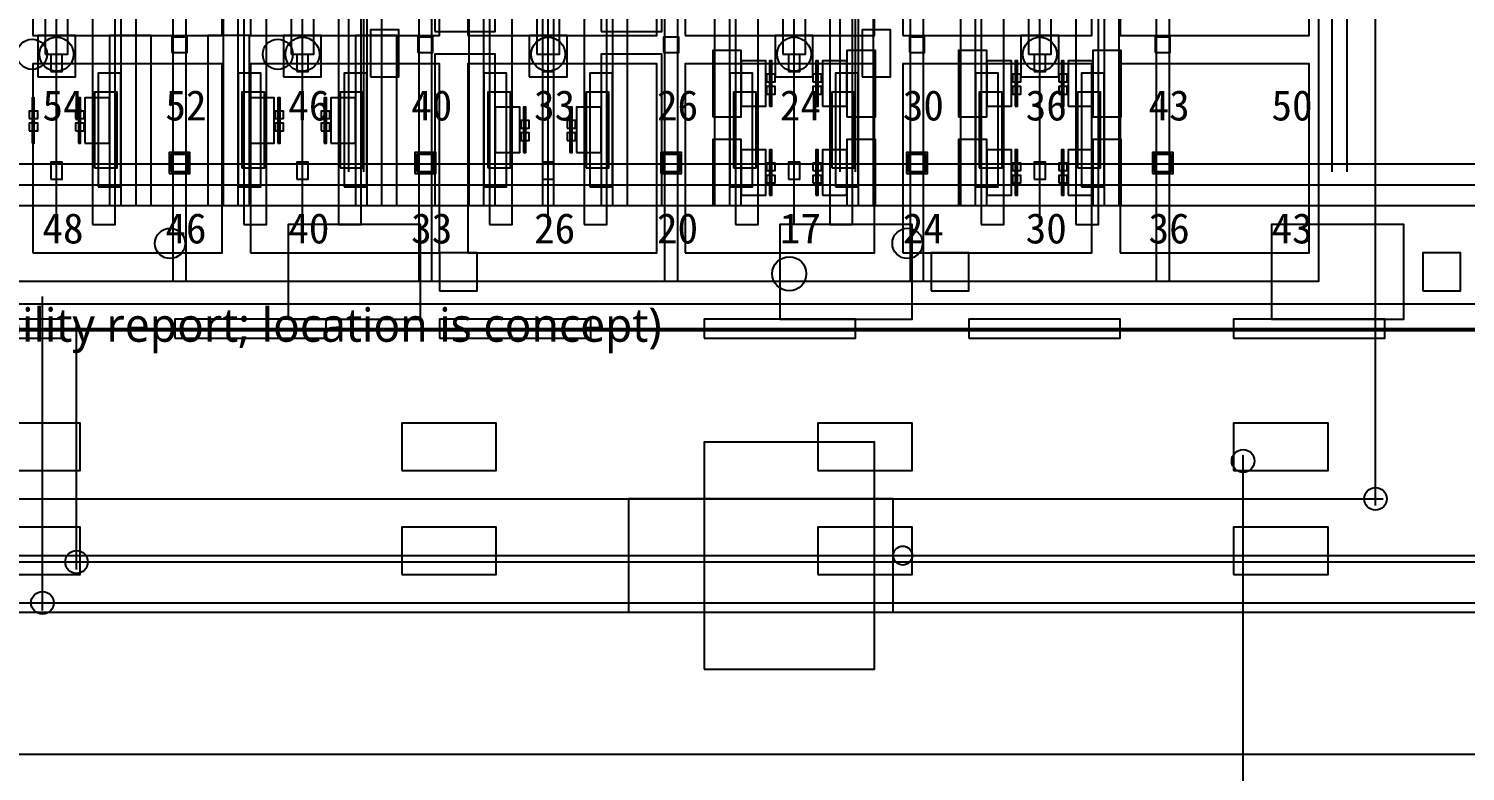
# Model space of a CAD drawing. Header units: metres. Extents: x -1640 to 1560, y -268 to 2338.
# Drawn here: x -71.7 to 4.2, y 1280.1 to 1319.3 of the extents above; entities that cross this region are included whole.
import ezdxf

# ---------------------------------------------------------------- set-up
doc = ezdxf.new("R2010")
doc.units = ezdxf.units.M
for name, color, linetype in [('1F_CDS', 5, 'Continuous'), ('1F_CHL', 4, 'Continuous'), ('1F_EHS_EXIT_DOOR_CONCEPT', 3, 'Continuous'), ('1F_EHS_EXTINGUISHER_HYDRANT_CABINET_CONCEPT', 1, 'Continuous'), ('1F_EHS_GAS_DETECTOR', 6, 'Continuous'), ('1F_EHS_SAFETY_SHOWER_EYEWASH_CONCEPT', 3, 'Continuous'), ('1F_PUMP', 2, 'Continuous'), ('1F_SCR', 3, 'Continuous'), ('1F_STRUCT_COLUMN', 8, 'Continuous'), ('1F_SUPPORT', 4, 'Continuous'), ('1F_ZONE', 3, 'Continuous'), ('2F_CSF_LATERAL_RACK_CONCEPT', 9, 'Continuous'), ('2F_EHS_EXIT_DOOR_CONCEPT', 3, 'Continuous'), ('2F_EHS_EXTINGUISHER_HYDRANT_CABINET_CONCEPT', 1, 'Continuous'), ('2F_RFG', 5, 'Continuous'), ('2F_STRUCT_COLUMN', 8, 'Continuous'), ('2F_SUPPORT', 4, 'Continuous'), ('2F_VMB', 6, 'Continuous'), ('2F_ZONE', 3, 'Continuous'), ('3F_CLEANROOM_OVERHEAD_PIPE_DUCT_CONCEPT', 9, 'Continuous'), ('3F_EHS_EGRESS_DIST_M', 2, 'Continuous'), ('3F_EHS_EXIT_DOOR_CONCEPT', 3, 'Continuous'), ('3F_EHS_EXTINGUISHER_HYDRANT_CABINET_CONCEPT', 1, 'Continuous'), ('3F_EHS_SAFETY_SHOWER_EYEWASH_CONCEPT', 3, 'Continuous'), ('3F_FOUP', 5, 'Continuous'), ('3F_IMP', 1, 'Continuous'), ('3F_METRO', 2, 'Continuous'), ('3F_OHT', 9, 'Continuous'), ('3F_OHTV', 1, 'Continuous'), ('3F_STRUCT_COLUMN', 8, 'Continuous'), ('3F_SUPPORT', 4, 'Continuous'), ('3F_TBAR', 6, 'Continuous'), ('3F_WET', 6, 'Continuous'), ('3F_ZONE', 3, 'Continuous'), ('4F_DCC', 3, 'Continuous'), ('4F_FFU', 1, 'Continuous'), ('4F_MAU', 2, 'Continuous'), ('4F_STRUCT_PLENUM_TRUSS_CONCEPT', 9, 'Continuous'), ('4F_SUPPORT', 4, 'Continuous'), ('4F_ZONE', 3, 'Continuous'), ('5F_CDS', 5, 'Continuous'), ('5F_CHL', 4, 'Continuous'), ('5F_EHS_EXIT_DOOR_CONCEPT', 3, 'Continuous'), ('5F_EHS_EXTINGUISHER_HYDRANT_CABINET_CONCEPT', 1, 'Continuous'), ('5F_EHS_GAS_DETECTOR', 6, 'Continuous'), ('5F_EHS_SAFETY_SHOWER_EYEWASH_CONCEPT', 3, 'Continuous'), ('5F_PUMP', 2, 'Continuous'), ('5F_SCR', 3, 'Continuous'), ('5F_STRUCT_COLUMN', 8, 'Continuous'), ('5F_SUPPORT', 4, 'Continuous'), ('5F_ZONE', 3, 'Continuous'), ('6F_CSF_LATERAL_RACK_CONCEPT', 9, 'Continuous'), ('6F_EHS_EXIT_DOOR_CONCEPT', 3, 'Continuous'), ('6F_EHS_EXTINGUISHER_HYDRANT_CABINET_CONCEPT', 1, 'Continuous'), ('6F_RFG', 5, 'Continuous'), ('6F_STRUCT_COLUMN', 8, 'Continuous'), ('6F_SUPPORT', 4, 'Continuous'), ('6F_VMB', 6, 'Continuous'), ('6F_ZONE', 3, 'Continuous'), ('7F_CLEANROOM_OVERHEAD_PIPE_DUCT_CONCEPT', 9, 'Continuous'), ('7F_EHS_EGRESS_DIST_M', 2, 'Continuous'), ('7F_EHS_EXIT_DOOR_CONCEPT', 3, 'Continuous'), ('7F_EHS_EXTINGUISHER_HYDRANT_CABINET_CONCEPT', 1, 'Continuous'), ('7F_EHS_SAFETY_SHOWER_EYEWASH_CONCEPT', 3, 'Continuous'), ('7F_FOUP', 5, 'Continuous'), ('7F_IMP', 1, 'Continuous'), ('7F_METRO', 2, 'Continuous'), ('7F_OHT', 9, 'Continuous'), ('7F_OHTV', 1, 'Continuous'), ('7F_STRUCT_COLUMN', 8, 'Continuous'), ('7F_SUPPORT', 4, 'Continuous'), ('7F_TBAR', 6, 'Continuous'), ('7F_WET', 6, 'Continuous'), ('7F_ZONE', 3, 'Continuous'), ('8F_DCC', 3, 'Continuous'), ('8F_FFU', 1, 'Continuous'), ('8F_MAU', 2, 'Continuous'), ('8F_STRUCT_PLENUM_TRUSS_CONCEPT', 9, 'Continuous'), ('8F_SUPPORT', 4, 'Continuous'), ('8F_ZONE', 3, 'Continuous'), ('EHS_TREATED_EXHAUST', 30, 'Continuous'), ('OUTLINE', 7, 'Continuous'), ('RF_RSC', 4, 'Continuous'), ('RF_STACK', 2, 'Continuous'), ('UTIL_CHEM_CONCEPT', 6, 'Continuous'), ('UTIL_CHEM_RISER', 6, 'Continuous'), ('UTIL_CHW.R_CONCEPT', 2, 'Continuous'), ('UTIL_CHW.S_CONCEPT', 1, 'Continuous'), ('UTIL_EXH.ACID_CONCEPT', 4, 'Continuous'), ('UTIL_EXH.ACID_RISER', 4, 'Continuous'), ('UTIL_EXH.ALK_CONCEPT', 5, 'Continuous'), ('UTIL_EXH.ALK_RISER', 5, 'Continuous'), ('UTIL_GAS.BULK_CONCEPT', 2, 'Continuous'), ('UTIL_GAS.BULK_RISER', 2, 'Continuous'), ('UTIL_HR_CONCEPT', 5, 'Continuous'), ('UTIL_PCW.R_CONCEPT', 1, 'Continuous'), ('UTIL_PCW.S_CONCEPT', 6, 'Continuous'), ('UTIL_TEXT', 7, 'Continuous'), ('UTIL_WW.AA_CONCEPT', 3, 'Continuous'), ('UTIL_WW.F_CONCEPT', 2, 'Continuous'), ('UTIL_WW.ORG_CONCEPT', 4, 'Continuous')]:
    doc.layers.add(name, color=color, linetype=linetype)
doc.styles.add('KO', font='malgun.ttf')

msp = doc.modelspace()

# ---------------------------------------------------------------- linework, layer by layer
at = {"layer": '1F_CDS'}
for points in [[(-74, 1296), (-69, 1296), (-69, 1298.5), (-74, 1298.5)], [(-52, 1296), (-47, 1296), (-47, 1298.5), (-52, 1298.5)], [(-30, 1296), (-25, 1296), (-25, 1298.5), (-30, 1298.5)], [(-8, 1296), (-3, 1296), (-3, 1298.5), (-8, 1298.5)], [(-74, 1290.5), (-69, 1290.5), (-69, 1293), (-74, 1293)], [(-52, 1290.5), (-47, 1290.5), (-47, 1293), (-52, 1293)], [(-30, 1290.5), (-25, 1290.5), (-25, 1293), (-30, 1293)], [(-8, 1290.5), (-3, 1290.5), (-3, 1293), (-8, 1293)]]:
    msp.add_lwpolyline(points, close=True, dxfattribs=at)
at = {"layer": '1F_CHL'}
for points in [[(-53.65, 1316.8), (-52.15, 1316.8), (-52.15, 1319.3), (-53.65, 1319.3)], [(-27.65, 1316.8), (-26.15, 1316.8), (-26.15, 1319.3), (-27.65, 1319.3)]]:
    msp.add_lwpolyline(points, close=True, dxfattribs=at)
at = {"layer": '1F_EHS_EXIT_DOOR_CONCEPT'}
msp.add_circle((-31.5, 1306.4), 0.9, dxfattribs=at)
at = {"layer": '1F_EHS_EXTINGUISHER_HYDRANT_CABINET_CONCEPT'}
msp.add_circle((-25.5, 1291.5), 0.5, dxfattribs=at)
at = {"layer": '1F_EHS_GAS_DETECTOR'}
for centre in [(-70.25, 1318), (-57.25, 1318), (-44.25, 1318), (-31.25, 1318), (-18.25, 1318)]:
    msp.add_circle(centre, 0.9, dxfattribs=at)
at = {"layer": '1F_EHS_SAFETY_SHOWER_EYEWASH_CONCEPT'}
for centre in [(-64.25, 1308), (-25.25, 1308)]:
    msp.add_circle(centre, 0.8, dxfattribs=at)
at = {"layer": '1F_PUMP'}
for points in [[(-68.25, 1312), (-67.05, 1312), (-67.05, 1316), (-68.25, 1316)], [(-60.45, 1312), (-59.25, 1312), (-59.25, 1316), (-60.45, 1316)], [(-55.25, 1312), (-54.05, 1312), (-54.05, 1316), (-55.25, 1316)], [(-47.45, 1312), (-46.25, 1312), (-46.25, 1316), (-47.45, 1316)], [(-42.25, 1312), (-41.05, 1312), (-41.05, 1316), (-42.25, 1316)], [(-34.45, 1312), (-33.25, 1312), (-33.25, 1316), (-34.45, 1316)], [(-29.25, 1312), (-28.05, 1312), (-28.05, 1316), (-29.25, 1316)], [(-21.45, 1312), (-20.25, 1312), (-20.25, 1316), (-21.45, 1316)], [(-16.25, 1312), (-15.05, 1312), (-15.05, 1316), (-16.25, 1316)]]:
    msp.add_lwpolyline(points, close=True, dxfattribs=at)
at = {"layer": '1F_SCR'}
for points in [[(-71.25, 1316.8), (-69.25, 1316.8), (-69.25, 1319), (-71.25, 1319)], [(-58.25, 1316.8), (-56.25, 1316.8), (-56.25, 1319), (-58.25, 1319)], [(-45.25, 1316.8), (-43.25, 1316.8), (-43.25, 1319), (-45.25, 1319)], [(-32.25, 1316.8), (-30.25, 1316.8), (-30.25, 1319), (-32.25, 1319)], [(-19.25, 1316.8), (-17.25, 1316.8), (-17.25, 1319), (-19.25, 1319)]]:
    msp.add_lwpolyline(points, close=True, dxfattribs=at)
at = {"layer": '1F_STRUCT_COLUMN'}
for points in [[(-64.3, 1311.7), (-63.2, 1311.7), (-63.2, 1312.8), (-64.3, 1312.8)], [(-51.3, 1311.7), (-50.2, 1311.7), (-50.2, 1312.8), (-51.3, 1312.8)], [(-38.3, 1311.7), (-37.2, 1311.7), (-37.2, 1312.8), (-38.3, 1312.8)], [(-25.3, 1311.7), (-24.2, 1311.7), (-24.2, 1312.8), (-25.3, 1312.8)], [(-12.3, 1311.7), (-11.2, 1311.7), (-11.2, 1312.8), (-12.3, 1312.8)]]:
    msp.add_lwpolyline(points, close=True, dxfattribs=at)
at = {"layer": '1F_SUPPORT'}
msp.add_lwpolyline([(-36, 1285.5), (-27, 1285.5), (-27, 1297.5), (-36, 1297.5)], close=True, dxfattribs=at)
at = {"layer": '1F_ZONE'}
msp.add_lwpolyline([(-280, 1306), (-3.5, 1306), (-3.5, 1464), (-280, 1464)], close=True, dxfattribs=at)
at = {"layer": '2F_CSF_LATERAL_RACK_CONCEPT'}
for points in [[(-66.85, 1310), (-66.05, 1310), (-66.05, 1460), (-66.85, 1460)], [(-61.45, 1310), (-60.65, 1310), (-60.65, 1460), (-61.45, 1460)], [(-53.85, 1310), (-53.05, 1310), (-53.05, 1460), (-53.85, 1460)], [(-48.45, 1310), (-47.65, 1310), (-47.65, 1460), (-48.45, 1460)], [(-40.85, 1310), (-40.05, 1310), (-40.05, 1460), (-40.85, 1460)], [(-35.45, 1310), (-34.65, 1310), (-34.65, 1460), (-35.45, 1460)], [(-27.85, 1310), (-27.05, 1310), (-27.05, 1460), (-27.85, 1460)], [(-22.45, 1310), (-21.65, 1310), (-21.65, 1460), (-22.45, 1460)], [(-14.85, 1310), (-14.05, 1310), (-14.05, 1460), (-14.85, 1460)]]:
    msp.add_lwpolyline(points, close=True, dxfattribs=at)
at = {"layer": '2F_EHS_EXIT_DOOR_CONCEPT'}
msp.add_circle((-31.5, 1306.4), 0.9, dxfattribs=at)
at = {"layer": '2F_EHS_EXTINGUISHER_HYDRANT_CABINET_CONCEPT'}
msp.add_circle((-25.5, 1291.5), 0.5, dxfattribs=at)
at = {"layer": '2F_RFG'}
for points in [[(-68.05, 1311), (-66.85, 1311), (-66.85, 1317), (-68.05, 1317)], [(-60.65, 1311), (-59.45, 1311), (-59.45, 1317), (-60.65, 1317)], [(-55.05, 1311), (-53.85, 1311), (-53.85, 1317), (-55.05, 1317)], [(-47.65, 1311), (-46.45, 1311), (-46.45, 1317), (-47.65, 1317)], [(-42.05, 1311), (-40.85, 1311), (-40.85, 1317), (-42.05, 1317)], [(-34.65, 1311), (-33.45, 1311), (-33.45, 1317), (-34.65, 1317)], [(-29.05, 1311), (-27.85, 1311), (-27.85, 1317), (-29.05, 1317)], [(-21.65, 1311), (-20.45, 1311), (-20.45, 1317), (-21.65, 1317)], [(-16.05, 1311), (-14.85, 1311), (-14.85, 1317), (-16.05, 1317)]]:
    msp.add_lwpolyline(points, close=True, dxfattribs=at)
at = {"layer": '2F_STRUCT_COLUMN'}
for points in [[(-64.2, 1311.8), (-63.3, 1311.8), (-63.3, 1312.7), (-64.2, 1312.7)], [(-51.2, 1311.8), (-50.3, 1311.8), (-50.3, 1312.7), (-51.2, 1312.7)], [(-38.2, 1311.8), (-37.3, 1311.8), (-37.3, 1312.7), (-38.2, 1312.7)], [(-25.2, 1311.8), (-24.3, 1311.8), (-24.3, 1312.7), (-25.2, 1312.7)], [(-12.2, 1311.8), (-11.3, 1311.8), (-11.3, 1312.7), (-12.2, 1312.7)]]:
    msp.add_lwpolyline(points, close=True, dxfattribs=at)
at = {"layer": '2F_SUPPORT'}
msp.add_lwpolyline([(-36, 1285.5), (-27, 1285.5), (-27, 1297.5), (-36, 1297.5)], close=True, dxfattribs=at)
at = {"layer": '2F_VMB'}
for points in [[(-70.85, 1318), (-69.65, 1318), (-69.65, 1320), (-70.85, 1320)], [(-57.85, 1318), (-56.65, 1318), (-56.65, 1320), (-57.85, 1320)], [(-44.85, 1318), (-43.65, 1318), (-43.65, 1320), (-44.85, 1320)], [(-31.85, 1318), (-30.65, 1318), (-30.65, 1320), (-31.85, 1320)], [(-18.85, 1318), (-17.65, 1318), (-17.65, 1320), (-18.85, 1320)]]:
    msp.add_lwpolyline(points, close=True, dxfattribs=at)
at = {"layer": '2F_ZONE'}
msp.add_lwpolyline([(-280, 1306), (-3.5, 1306), (-3.5, 1464), (-280, 1464)], close=True, dxfattribs=at)
at = {"layer": '3F_CLEANROOM_OVERHEAD_PIPE_DUCT_CONCEPT'}
for points in [[(-68.35, 1309), (-67.15, 1309), (-67.15, 1461), (-68.35, 1461)], [(-60.35, 1309), (-59.15, 1309), (-59.15, 1461), (-60.35, 1461)], [(-55.35, 1309), (-54.15, 1309), (-54.15, 1461), (-55.35, 1461)], [(-47.35, 1309), (-46.15, 1309), (-46.15, 1461), (-47.35, 1461)], [(-42.35, 1309), (-41.15, 1309), (-41.15, 1461), (-42.35, 1461)], [(-34.35, 1309), (-33.15, 1309), (-33.15, 1461), (-34.35, 1461)], [(-29.35, 1309), (-28.15, 1309), (-28.15, 1461), (-29.35, 1461)], [(-21.35, 1309), (-20.15, 1309), (-20.15, 1461), (-21.35, 1461)], [(-16.35, 1309), (-15.15, 1309), (-15.15, 1461), (-16.35, 1461)]]:
    msp.add_lwpolyline(points, close=True, dxfattribs=at)
at = {"layer": '3F_EHS_EXIT_DOOR_CONCEPT'}
msp.add_circle((-31.5, 1306.4), 0.9, dxfattribs=at)
at = {"layer": '3F_EHS_EXTINGUISHER_HYDRANT_CABINET_CONCEPT'}
msp.add_circle((-25.5, 1291.5), 0.5, dxfattribs=at)
at = {"layer": '3F_EHS_SAFETY_SHOWER_EYEWASH_CONCEPT'}
for centre in [(-71.55, 1318), (-58.55, 1318)]:
    msp.add_circle(centre, 0.8, dxfattribs=at)
at = {"layer": '3F_FOUP'}
for points in [[(-32.7, 1316.55), (-32.25, 1316.55), (-32.25, 1316.95), (-32.7, 1316.95)], [(-30.25, 1316.55), (-29.8, 1316.55), (-29.8, 1316.95), (-30.25, 1316.95)], [(-19.7, 1316.55), (-19.25, 1316.55), (-19.25, 1316.95), (-19.7, 1316.95)], [(-17.25, 1316.55), (-16.8, 1316.55), (-16.8, 1316.95), (-17.25, 1316.95)], [(-32.7, 1315.9), (-32.25, 1315.9), (-32.25, 1316.3), (-32.7, 1316.3)], [(-30.25, 1315.9), (-29.8, 1315.9), (-29.8, 1316.3), (-30.25, 1316.3)], [(-19.7, 1315.9), (-19.25, 1315.9), (-19.25, 1316.3), (-19.7, 1316.3)], [(-17.25, 1315.9), (-16.8, 1315.9), (-16.8, 1316.3), (-17.25, 1316.3)], [(-71.7, 1314.6), (-71.25, 1314.6), (-71.25, 1315), (-71.7, 1315)], [(-69.25, 1314.6), (-68.8, 1314.6), (-68.8, 1315), (-69.25, 1315)], [(-58.7, 1314.6), (-58.25, 1314.6), (-58.25, 1315), (-58.7, 1315)], [(-56.25, 1314.6), (-55.8, 1314.6), (-55.8, 1315), (-56.25, 1315)], [(-45.7, 1314.1), (-45.25, 1314.1), (-45.25, 1314.5), (-45.7, 1314.5)], [(-43.25, 1314.1), (-42.8, 1314.1), (-42.8, 1314.5), (-43.25, 1314.5)], [(-71.7, 1313.95), (-71.25, 1313.95), (-71.25, 1314.35), (-71.7, 1314.35)], [(-69.25, 1313.95), (-68.8, 1313.95), (-68.8, 1314.35), (-69.25, 1314.35)], [(-58.7, 1313.95), (-58.25, 1313.95), (-58.25, 1314.35), (-58.7, 1314.35)], [(-56.25, 1313.95), (-55.8, 1313.95), (-55.8, 1314.35), (-56.25, 1314.35)], [(-45.7, 1313.45), (-45.25, 1313.45), (-45.25, 1313.85), (-45.7, 1313.85)], [(-43.25, 1313.45), (-42.8, 1313.45), (-42.8, 1313.85), (-43.25, 1313.85)], [(-32.7, 1311.85), (-32.25, 1311.85), (-32.25, 1312.25), (-32.7, 1312.25)], [(-30.25, 1311.85), (-29.8, 1311.85), (-29.8, 1312.25), (-30.25, 1312.25)], [(-19.7, 1311.85), (-19.25, 1311.85), (-19.25, 1312.25), (-19.7, 1312.25)], [(-17.25, 1311.85), (-16.8, 1311.85), (-16.8, 1312.25), (-17.25, 1312.25)], [(-32.7, 1311.2), (-32.25, 1311.2), (-32.25, 1311.6), (-32.7, 1311.6)], [(-30.25, 1311.2), (-29.8, 1311.2), (-29.8, 1311.6), (-30.25, 1311.6)], [(-19.7, 1311.2), (-19.25, 1311.2), (-19.25, 1311.6), (-19.7, 1311.6)], [(-17.25, 1311.2), (-16.8, 1311.2), (-16.8, 1311.6), (-17.25, 1311.6)]]:
    msp.add_lwpolyline(points, close=True, dxfattribs=at)
at = {"layer": '3F_IMP'}
for points in [[(-50.25, 1319.2), (-47.05, 1319.2), (-47.05, 1327.2), (-50.25, 1327.2)], [(-41.45, 1319.2), (-38.25, 1319.2), (-38.25, 1327.2), (-41.45, 1327.2)], [(-50.25, 1310), (-47.05, 1310), (-47.05, 1318), (-50.25, 1318)], [(-41.45, 1310), (-38.25, 1310), (-38.25, 1318), (-41.45, 1318)], [(-47.05, 1312.8), (-45.75, 1312.8), (-45.75, 1315.2), (-47.05, 1315.2)], [(-42.75, 1312.8), (-41.45, 1312.8), (-41.45, 1315.2), (-42.75, 1315.2)]]:
    msp.add_lwpolyline(points, close=True, dxfattribs=at)
at = {"layer": '3F_METRO'}
for points in [[(-35.55, 1314.7), (-34.05, 1314.7), (-34.05, 1318.2), (-35.55, 1318.2)], [(-28.45, 1314.7), (-26.95, 1314.7), (-26.95, 1318.2), (-28.45, 1318.2)], [(-22.55, 1314.7), (-21.05, 1314.7), (-21.05, 1318.2), (-22.55, 1318.2)], [(-15.45, 1314.7), (-13.95, 1314.7), (-13.95, 1318.2), (-15.45, 1318.2)], [(-34.05, 1315.25), (-32.75, 1315.25), (-32.75, 1317.65), (-34.05, 1317.65)], [(-29.75, 1315.25), (-28.45, 1315.25), (-28.45, 1317.65), (-29.75, 1317.65)], [(-21.05, 1315.25), (-19.75, 1315.25), (-19.75, 1317.65), (-21.05, 1317.65)], [(-16.75, 1315.25), (-15.45, 1315.25), (-15.45, 1317.65), (-16.75, 1317.65)], [(-35.55, 1310), (-34.05, 1310), (-34.05, 1313.5), (-35.55, 1313.5)], [(-34.05, 1310.55), (-32.75, 1310.55), (-32.75, 1312.95), (-34.05, 1312.95)], [(-29.75, 1310.55), (-28.45, 1310.55), (-28.45, 1312.95), (-29.75, 1312.95)], [(-28.45, 1310), (-26.95, 1310), (-26.95, 1313.5), (-28.45, 1313.5)], [(-22.55, 1310), (-21.05, 1310), (-21.05, 1313.5), (-22.55, 1313.5)], [(-21.05, 1310.55), (-19.75, 1310.55), (-19.75, 1312.95), (-21.05, 1312.95)], [(-16.75, 1310.55), (-15.45, 1310.55), (-15.45, 1312.95), (-16.75, 1312.95)], [(-15.45, 1310), (-13.95, 1310), (-13.95, 1313.5), (-15.45, 1313.5)]]:
    msp.add_lwpolyline(points, close=True, dxfattribs=at)
at = {"layer": '3F_OHT'}
for p, q in [((-70.25, 1309), (-70.25, 1381)), ((-57.25, 1309), (-57.25, 1381)), ((-44.25, 1309), (-44.25, 1381)), ((-31.25, 1309), (-31.25, 1381)), ((-18.25, 1309), (-18.25, 1381))]:
    msp.add_line(p, q, dxfattribs=at)
at = {"layer": '3F_OHTV'}
for points in [[(-70.55, 1317.09), (-69.95, 1317.09), (-69.95, 1317.99), (-70.55, 1317.99)], [(-57.55, 1317.09), (-56.95, 1317.09), (-56.95, 1317.99), (-57.55, 1317.99)], [(-44.55, 1317.09), (-43.95, 1317.09), (-43.95, 1317.99), (-44.55, 1317.99)], [(-31.55, 1317.09), (-30.95, 1317.09), (-30.95, 1317.99), (-31.55, 1317.99)], [(-18.55, 1317.09), (-17.95, 1317.09), (-17.95, 1317.99), (-18.55, 1317.99)], [(-70.55, 1311.4), (-69.95, 1311.4), (-69.95, 1312.3), (-70.55, 1312.3)], [(-57.55, 1311.4), (-56.95, 1311.4), (-56.95, 1312.3), (-57.55, 1312.3)], [(-44.55, 1311.4), (-43.95, 1311.4), (-43.95, 1312.3), (-44.55, 1312.3)], [(-31.55, 1311.4), (-30.95, 1311.4), (-30.95, 1312.3), (-31.55, 1312.3)], [(-18.55, 1311.4), (-17.95, 1311.4), (-17.95, 1312.3), (-18.55, 1312.3)]]:
    msp.add_lwpolyline(points, close=True, dxfattribs=at)
at = {"layer": '3F_STRUCT_COLUMN'}
for points in [[(-64.15, 1318.1), (-63.35, 1318.1), (-63.35, 1318.9), (-64.15, 1318.9)], [(-51.15, 1318.1), (-50.35, 1318.1), (-50.35, 1318.9), (-51.15, 1318.9)], [(-38.15, 1318.1), (-37.35, 1318.1), (-37.35, 1318.9), (-38.15, 1318.9)], [(-25.15, 1318.1), (-24.35, 1318.1), (-24.35, 1318.9), (-25.15, 1318.9)], [(-12.15, 1318.1), (-11.35, 1318.1), (-11.35, 1318.9), (-12.15, 1318.9)]]:
    msp.add_lwpolyline(points, close=True, dxfattribs=at)
at = {"layer": '3F_SUPPORT'}
msp.add_lwpolyline([(-36, 1285.5), (-27, 1285.5), (-27, 1297.5), (-36, 1297.5)], close=True, dxfattribs=at)
at = {"layer": '3F_TBAR'}
for points in [[(-32.55, 1315.25), (-32.43, 1315.25), (-32.43, 1317.65), (-32.55, 1317.65)], [(-30.1, 1315.25), (-29.98, 1315.25), (-29.98, 1317.65), (-30.1, 1317.65)], [(-19.55, 1315.25), (-19.43, 1315.25), (-19.43, 1317.65), (-19.55, 1317.65)], [(-17.1, 1315.25), (-16.98, 1315.25), (-16.98, 1317.65), (-17.1, 1317.65)], [(-71.55, 1313.3), (-71.43, 1313.3), (-71.43, 1315.7), (-71.55, 1315.7)], [(-69.1, 1313.3), (-68.98, 1313.3), (-68.98, 1315.7), (-69.1, 1315.7)], [(-58.55, 1313.3), (-58.43, 1313.3), (-58.43, 1315.7), (-58.55, 1315.7)], [(-56.1, 1313.3), (-55.98, 1313.3), (-55.98, 1315.7), (-56.1, 1315.7)], [(-45.55, 1312.8), (-45.43, 1312.8), (-45.43, 1315.2), (-45.55, 1315.2)], [(-43.1, 1312.8), (-42.98, 1312.8), (-42.98, 1315.2), (-43.1, 1315.2)], [(-32.55, 1310.55), (-32.43, 1310.55), (-32.43, 1312.95), (-32.55, 1312.95)], [(-30.1, 1310.55), (-29.98, 1310.55), (-29.98, 1312.95), (-30.1, 1312.95)], [(-19.55, 1310.55), (-19.43, 1310.55), (-19.43, 1312.95), (-19.55, 1312.95)], [(-17.1, 1310.55), (-16.98, 1310.55), (-16.98, 1312.95), (-17.1, 1312.95)]]:
    msp.add_lwpolyline(points, close=True, dxfattribs=at)
at = {"layer": '3F_WET'}
for points in [[(-67.45, 1310), (-65.25, 1310), (-65.25, 1319), (-67.45, 1319)], [(-62.25, 1310), (-60.05, 1310), (-60.05, 1319), (-62.25, 1319)], [(-54.45, 1310), (-52.25, 1310), (-52.25, 1319), (-54.45, 1319)], [(-68.75, 1313.3), (-67.45, 1313.3), (-67.45, 1315.7), (-68.75, 1315.7)], [(-60.05, 1313.3), (-58.75, 1313.3), (-58.75, 1315.7), (-60.05, 1315.7)], [(-55.75, 1313.3), (-54.45, 1313.3), (-54.45, 1315.7), (-55.75, 1315.7)]]:
    msp.add_lwpolyline(points, close=True, dxfattribs=at)
at = {"layer": '3F_ZONE'}
msp.add_lwpolyline([(-280, 1306), (-3.5, 1306), (-3.5, 1464), (-280, 1464)], close=True, dxfattribs=at)
at = {"layer": '4F_DCC'}
for points in [[(-78, 1303), (-70, 1303), (-70, 1304), (-78, 1304)], [(-64, 1303), (-56, 1303), (-56, 1304), (-64, 1304)], [(-50, 1303), (-42, 1303), (-42, 1304), (-50, 1304)], [(-36, 1303), (-28, 1303), (-28, 1304), (-36, 1304)], [(-22, 1303), (-14, 1303), (-14, 1304), (-22, 1304)], [(-8, 1303), (0, 1303), (0, 1304), (-8, 1304)]]:
    msp.add_lwpolyline(points, close=True, dxfattribs=at)
at = {"layer": '4F_FFU'}
for points in [[(-71.5, 1319), (-61.5, 1319), (-61.5, 1329), (-71.5, 1329)], [(-60, 1319), (-50, 1319), (-50, 1329), (-60, 1329)], [(-48.5, 1319), (-38.5, 1319), (-38.5, 1329), (-48.5, 1329)], [(-37, 1319), (-27, 1319), (-27, 1329), (-37, 1329)], [(-25.5, 1319), (-15.5, 1319), (-15.5, 1329), (-25.5, 1329)], [(-14, 1319), (-4, 1319), (-4, 1329), (-14, 1329)], [(-71.5, 1307.5), (-61.5, 1307.5), (-61.5, 1317.5), (-71.5, 1317.5)], [(-60, 1307.5), (-50, 1307.5), (-50, 1317.5), (-60, 1317.5)], [(-48.5, 1307.5), (-38.5, 1307.5), (-38.5, 1317.5), (-48.5, 1317.5)], [(-37, 1307.5), (-27, 1307.5), (-27, 1317.5), (-37, 1317.5)], [(-25.5, 1307.5), (-15.5, 1307.5), (-15.5, 1317.5), (-25.5, 1317.5)], [(-14, 1307.5), (-4, 1307.5), (-4, 1317.5), (-14, 1317.5)]]:
    msp.add_lwpolyline(points, close=True, dxfattribs=at)
at = {"layer": '4F_MAU'}
msp.add_lwpolyline([(-40, 1288.5), (-26, 1288.5), (-26, 1294.5), (-40, 1294.5)], close=True, dxfattribs=at)
at = {"layer": '4F_STRUCT_PLENUM_TRUSS_CONCEPT'}
for points in [[(-64.1, 1306), (-63.4, 1306), (-63.4, 1464), (-64.1, 1464)], [(-51.1, 1306), (-50.4, 1306), (-50.4, 1464), (-51.1, 1464)], [(-38.1, 1306), (-37.4, 1306), (-37.4, 1464), (-38.1, 1464)], [(-25.1, 1306), (-24.4, 1306), (-24.4, 1464), (-25.1, 1464)], [(-12.1, 1306), (-11.4, 1306), (-11.4, 1464), (-12.1, 1464)]]:
    msp.add_lwpolyline(points, close=True, dxfattribs=at)
at = {"layer": '4F_SUPPORT'}
msp.add_lwpolyline([(-36, 1285.5), (-27, 1285.5), (-27, 1297.5), (-36, 1297.5)], close=True, dxfattribs=at)
at = {"layer": '4F_ZONE'}
msp.add_lwpolyline([(-280, 1306), (-3.5, 1306), (-3.5, 1464), (-280, 1464)], close=True, dxfattribs=at)
at = {"layer": '5F_CDS'}
for points in [[(-74, 1296), (-69, 1296), (-69, 1298.5), (-74, 1298.5)], [(-52, 1296), (-47, 1296), (-47, 1298.5), (-52, 1298.5)], [(-30, 1296), (-25, 1296), (-25, 1298.5), (-30, 1298.5)], [(-8, 1296), (-3, 1296), (-3, 1298.5), (-8, 1298.5)], [(-74, 1290.5), (-69, 1290.5), (-69, 1293), (-74, 1293)], [(-52, 1290.5), (-47, 1290.5), (-47, 1293), (-52, 1293)], [(-30, 1290.5), (-25, 1290.5), (-25, 1293), (-30, 1293)], [(-8, 1290.5), (-3, 1290.5), (-3, 1293), (-8, 1293)]]:
    msp.add_lwpolyline(points, close=True, dxfattribs=at)
at = {"layer": '5F_CHL'}
for points in [[(-53.65, 1316.8), (-52.15, 1316.8), (-52.15, 1319.3), (-53.65, 1319.3)], [(-27.65, 1316.8), (-26.15, 1316.8), (-26.15, 1319.3), (-27.65, 1319.3)]]:
    msp.add_lwpolyline(points, close=True, dxfattribs=at)
at = {"layer": '5F_EHS_EXIT_DOOR_CONCEPT'}
msp.add_circle((-31.5, 1306.4), 0.9, dxfattribs=at)
at = {"layer": '5F_EHS_EXTINGUISHER_HYDRANT_CABINET_CONCEPT'}
msp.add_circle((-25.5, 1291.5), 0.5, dxfattribs=at)
at = {"layer": '5F_EHS_GAS_DETECTOR'}
for centre in [(-70.25, 1318), (-57.25, 1318), (-44.25, 1318), (-31.25, 1318), (-18.25, 1318)]:
    msp.add_circle(centre, 0.9, dxfattribs=at)
at = {"layer": '5F_EHS_SAFETY_SHOWER_EYEWASH_CONCEPT'}
for centre in [(-64.25, 1308), (-25.25, 1308)]:
    msp.add_circle(centre, 0.8, dxfattribs=at)
at = {"layer": '5F_PUMP'}
for points in [[(-68.25, 1312), (-67.05, 1312), (-67.05, 1316), (-68.25, 1316)], [(-60.45, 1312), (-59.25, 1312), (-59.25, 1316), (-60.45, 1316)], [(-55.25, 1312), (-54.05, 1312), (-54.05, 1316), (-55.25, 1316)], [(-47.45, 1312), (-46.25, 1312), (-46.25, 1316), (-47.45, 1316)], [(-42.25, 1312), (-41.05, 1312), (-41.05, 1316), (-42.25, 1316)], [(-34.45, 1312), (-33.25, 1312), (-33.25, 1316), (-34.45, 1316)], [(-29.25, 1312), (-28.05, 1312), (-28.05, 1316), (-29.25, 1316)], [(-21.45, 1312), (-20.25, 1312), (-20.25, 1316), (-21.45, 1316)], [(-16.25, 1312), (-15.05, 1312), (-15.05, 1316), (-16.25, 1316)]]:
    msp.add_lwpolyline(points, close=True, dxfattribs=at)
at = {"layer": '5F_SCR'}
for points in [[(-71.25, 1316.8), (-69.25, 1316.8), (-69.25, 1319), (-71.25, 1319)], [(-58.25, 1316.8), (-56.25, 1316.8), (-56.25, 1319), (-58.25, 1319)], [(-45.25, 1316.8), (-43.25, 1316.8), (-43.25, 1319), (-45.25, 1319)], [(-32.25, 1316.8), (-30.25, 1316.8), (-30.25, 1319), (-32.25, 1319)], [(-19.25, 1316.8), (-17.25, 1316.8), (-17.25, 1319), (-19.25, 1319)]]:
    msp.add_lwpolyline(points, close=True, dxfattribs=at)
at = {"layer": '5F_STRUCT_COLUMN'}
for points in [[(-64.3, 1311.7), (-63.2, 1311.7), (-63.2, 1312.8), (-64.3, 1312.8)], [(-51.3, 1311.7), (-50.2, 1311.7), (-50.2, 1312.8), (-51.3, 1312.8)], [(-38.3, 1311.7), (-37.2, 1311.7), (-37.2, 1312.8), (-38.3, 1312.8)], [(-25.3, 1311.7), (-24.2, 1311.7), (-24.2, 1312.8), (-25.3, 1312.8)], [(-12.3, 1311.7), (-11.2, 1311.7), (-11.2, 1312.8), (-12.3, 1312.8)]]:
    msp.add_lwpolyline(points, close=True, dxfattribs=at)
at = {"layer": '5F_SUPPORT'}
msp.add_lwpolyline([(-36, 1285.5), (-27, 1285.5), (-27, 1297.5), (-36, 1297.5)], close=True, dxfattribs=at)
at = {"layer": '5F_ZONE'}
msp.add_lwpolyline([(-280, 1306), (-3.5, 1306), (-3.5, 1464), (-280, 1464)], close=True, dxfattribs=at)
at = {"layer": '6F_CSF_LATERAL_RACK_CONCEPT'}
for points in [[(-66.85, 1310), (-66.05, 1310), (-66.05, 1460), (-66.85, 1460)], [(-61.45, 1310), (-60.65, 1310), (-60.65, 1460), (-61.45, 1460)], [(-53.85, 1310), (-53.05, 1310), (-53.05, 1460), (-53.85, 1460)], [(-48.45, 1310), (-47.65, 1310), (-47.65, 1460), (-48.45, 1460)], [(-40.85, 1310), (-40.05, 1310), (-40.05, 1460), (-40.85, 1460)], [(-35.45, 1310), (-34.65, 1310), (-34.65, 1460), (-35.45, 1460)], [(-27.85, 1310), (-27.05, 1310), (-27.05, 1460), (-27.85, 1460)], [(-22.45, 1310), (-21.65, 1310), (-21.65, 1460), (-22.45, 1460)], [(-14.85, 1310), (-14.05, 1310), (-14.05, 1460), (-14.85, 1460)]]:
    msp.add_lwpolyline(points, close=True, dxfattribs=at)
at = {"layer": '6F_EHS_EXIT_DOOR_CONCEPT'}
msp.add_circle((-31.5, 1306.4), 0.9, dxfattribs=at)
at = {"layer": '6F_EHS_EXTINGUISHER_HYDRANT_CABINET_CONCEPT'}
msp.add_circle((-25.5, 1291.5), 0.5, dxfattribs=at)
at = {"layer": '6F_RFG'}
for points in [[(-68.05, 1311), (-66.85, 1311), (-66.85, 1317), (-68.05, 1317)], [(-60.65, 1311), (-59.45, 1311), (-59.45, 1317), (-60.65, 1317)], [(-55.05, 1311), (-53.85, 1311), (-53.85, 1317), (-55.05, 1317)], [(-47.65, 1311), (-46.45, 1311), (-46.45, 1317), (-47.65, 1317)], [(-42.05, 1311), (-40.85, 1311), (-40.85, 1317), (-42.05, 1317)], [(-34.65, 1311), (-33.45, 1311), (-33.45, 1317), (-34.65, 1317)], [(-29.05, 1311), (-27.85, 1311), (-27.85, 1317), (-29.05, 1317)], [(-21.65, 1311), (-20.45, 1311), (-20.45, 1317), (-21.65, 1317)], [(-16.05, 1311), (-14.85, 1311), (-14.85, 1317), (-16.05, 1317)]]:
    msp.add_lwpolyline(points, close=True, dxfattribs=at)
at = {"layer": '6F_STRUCT_COLUMN'}
for points in [[(-64.2, 1311.8), (-63.3, 1311.8), (-63.3, 1312.7), (-64.2, 1312.7)], [(-51.2, 1311.8), (-50.3, 1311.8), (-50.3, 1312.7), (-51.2, 1312.7)], [(-38.2, 1311.8), (-37.3, 1311.8), (-37.3, 1312.7), (-38.2, 1312.7)], [(-25.2, 1311.8), (-24.3, 1311.8), (-24.3, 1312.7), (-25.2, 1312.7)], [(-12.2, 1311.8), (-11.3, 1311.8), (-11.3, 1312.7), (-12.2, 1312.7)]]:
    msp.add_lwpolyline(points, close=True, dxfattribs=at)
at = {"layer": '6F_SUPPORT'}
msp.add_lwpolyline([(-36, 1285.5), (-27, 1285.5), (-27, 1297.5), (-36, 1297.5)], close=True, dxfattribs=at)
at = {"layer": '6F_VMB'}
for points in [[(-70.85, 1318), (-69.65, 1318), (-69.65, 1320), (-70.85, 1320)], [(-57.85, 1318), (-56.65, 1318), (-56.65, 1320), (-57.85, 1320)], [(-44.85, 1318), (-43.65, 1318), (-43.65, 1320), (-44.85, 1320)], [(-31.85, 1318), (-30.65, 1318), (-30.65, 1320), (-31.85, 1320)], [(-18.85, 1318), (-17.65, 1318), (-17.65, 1320), (-18.85, 1320)]]:
    msp.add_lwpolyline(points, close=True, dxfattribs=at)
at = {"layer": '6F_ZONE'}
msp.add_lwpolyline([(-280, 1306), (-3.5, 1306), (-3.5, 1464), (-280, 1464)], close=True, dxfattribs=at)
at = {"layer": '7F_CLEANROOM_OVERHEAD_PIPE_DUCT_CONCEPT'}
for points in [[(-68.35, 1309), (-67.15, 1309), (-67.15, 1461), (-68.35, 1461)], [(-60.35, 1309), (-59.15, 1309), (-59.15, 1461), (-60.35, 1461)], [(-55.35, 1309), (-54.15, 1309), (-54.15, 1461), (-55.35, 1461)], [(-47.35, 1309), (-46.15, 1309), (-46.15, 1461), (-47.35, 1461)], [(-42.35, 1309), (-41.15, 1309), (-41.15, 1461), (-42.35, 1461)], [(-34.35, 1309), (-33.15, 1309), (-33.15, 1461), (-34.35, 1461)], [(-29.35, 1309), (-28.15, 1309), (-28.15, 1461), (-29.35, 1461)], [(-21.35, 1309), (-20.15, 1309), (-20.15, 1461), (-21.35, 1461)], [(-16.35, 1309), (-15.15, 1309), (-15.15, 1461), (-16.35, 1461)]]:
    msp.add_lwpolyline(points, close=True, dxfattribs=at)
at = {"layer": '7F_EHS_EXIT_DOOR_CONCEPT'}
msp.add_circle((-31.5, 1306.4), 0.9, dxfattribs=at)
at = {"layer": '7F_EHS_EXTINGUISHER_HYDRANT_CABINET_CONCEPT'}
msp.add_circle((-25.5, 1291.5), 0.5, dxfattribs=at)
at = {"layer": '7F_EHS_SAFETY_SHOWER_EYEWASH_CONCEPT'}
for centre in [(-71.55, 1318), (-58.55, 1318)]:
    msp.add_circle(centre, 0.8, dxfattribs=at)
at = {"layer": '7F_FOUP'}
for points in [[(-32.7, 1316.55), (-32.25, 1316.55), (-32.25, 1316.95), (-32.7, 1316.95)], [(-30.25, 1316.55), (-29.8, 1316.55), (-29.8, 1316.95), (-30.25, 1316.95)], [(-19.7, 1316.55), (-19.25, 1316.55), (-19.25, 1316.95), (-19.7, 1316.95)], [(-17.25, 1316.55), (-16.8, 1316.55), (-16.8, 1316.95), (-17.25, 1316.95)], [(-32.7, 1315.9), (-32.25, 1315.9), (-32.25, 1316.3), (-32.7, 1316.3)], [(-30.25, 1315.9), (-29.8, 1315.9), (-29.8, 1316.3), (-30.25, 1316.3)], [(-19.7, 1315.9), (-19.25, 1315.9), (-19.25, 1316.3), (-19.7, 1316.3)], [(-17.25, 1315.9), (-16.8, 1315.9), (-16.8, 1316.3), (-17.25, 1316.3)], [(-71.7, 1314.6), (-71.25, 1314.6), (-71.25, 1315), (-71.7, 1315)], [(-69.25, 1314.6), (-68.8, 1314.6), (-68.8, 1315), (-69.25, 1315)], [(-58.7, 1314.6), (-58.25, 1314.6), (-58.25, 1315), (-58.7, 1315)], [(-56.25, 1314.6), (-55.8, 1314.6), (-55.8, 1315), (-56.25, 1315)], [(-45.7, 1314.1), (-45.25, 1314.1), (-45.25, 1314.5), (-45.7, 1314.5)], [(-43.25, 1314.1), (-42.8, 1314.1), (-42.8, 1314.5), (-43.25, 1314.5)], [(-71.7, 1313.95), (-71.25, 1313.95), (-71.25, 1314.35), (-71.7, 1314.35)], [(-69.25, 1313.95), (-68.8, 1313.95), (-68.8, 1314.35), (-69.25, 1314.35)], [(-58.7, 1313.95), (-58.25, 1313.95), (-58.25, 1314.35), (-58.7, 1314.35)], [(-56.25, 1313.95), (-55.8, 1313.95), (-55.8, 1314.35), (-56.25, 1314.35)], [(-45.7, 1313.45), (-45.25, 1313.45), (-45.25, 1313.85), (-45.7, 1313.85)], [(-43.25, 1313.45), (-42.8, 1313.45), (-42.8, 1313.85), (-43.25, 1313.85)], [(-32.7, 1311.85), (-32.25, 1311.85), (-32.25, 1312.25), (-32.7, 1312.25)], [(-30.25, 1311.85), (-29.8, 1311.85), (-29.8, 1312.25), (-30.25, 1312.25)], [(-19.7, 1311.85), (-19.25, 1311.85), (-19.25, 1312.25), (-19.7, 1312.25)], [(-17.25, 1311.85), (-16.8, 1311.85), (-16.8, 1312.25), (-17.25, 1312.25)], [(-32.7, 1311.2), (-32.25, 1311.2), (-32.25, 1311.6), (-32.7, 1311.6)], [(-30.25, 1311.2), (-29.8, 1311.2), (-29.8, 1311.6), (-30.25, 1311.6)], [(-19.7, 1311.2), (-19.25, 1311.2), (-19.25, 1311.6), (-19.7, 1311.6)], [(-17.25, 1311.2), (-16.8, 1311.2), (-16.8, 1311.6), (-17.25, 1311.6)]]:
    msp.add_lwpolyline(points, close=True, dxfattribs=at)
at = {"layer": '7F_IMP'}
for points in [[(-50.25, 1319.2), (-47.05, 1319.2), (-47.05, 1327.2), (-50.25, 1327.2)], [(-41.45, 1319.2), (-38.25, 1319.2), (-38.25, 1327.2), (-41.45, 1327.2)], [(-50.25, 1310), (-47.05, 1310), (-47.05, 1318), (-50.25, 1318)], [(-41.45, 1310), (-38.25, 1310), (-38.25, 1318), (-41.45, 1318)], [(-47.05, 1312.8), (-45.75, 1312.8), (-45.75, 1315.2), (-47.05, 1315.2)], [(-42.75, 1312.8), (-41.45, 1312.8), (-41.45, 1315.2), (-42.75, 1315.2)]]:
    msp.add_lwpolyline(points, close=True, dxfattribs=at)
at = {"layer": '7F_METRO'}
for points in [[(-35.55, 1314.7), (-34.05, 1314.7), (-34.05, 1318.2), (-35.55, 1318.2)], [(-28.45, 1314.7), (-26.95, 1314.7), (-26.95, 1318.2), (-28.45, 1318.2)], [(-22.55, 1314.7), (-21.05, 1314.7), (-21.05, 1318.2), (-22.55, 1318.2)], [(-15.45, 1314.7), (-13.95, 1314.7), (-13.95, 1318.2), (-15.45, 1318.2)], [(-34.05, 1315.25), (-32.75, 1315.25), (-32.75, 1317.65), (-34.05, 1317.65)], [(-29.75, 1315.25), (-28.45, 1315.25), (-28.45, 1317.65), (-29.75, 1317.65)], [(-21.05, 1315.25), (-19.75, 1315.25), (-19.75, 1317.65), (-21.05, 1317.65)], [(-16.75, 1315.25), (-15.45, 1315.25), (-15.45, 1317.65), (-16.75, 1317.65)], [(-35.55, 1310), (-34.05, 1310), (-34.05, 1313.5), (-35.55, 1313.5)], [(-34.05, 1310.55), (-32.75, 1310.55), (-32.75, 1312.95), (-34.05, 1312.95)], [(-29.75, 1310.55), (-28.45, 1310.55), (-28.45, 1312.95), (-29.75, 1312.95)], [(-28.45, 1310), (-26.95, 1310), (-26.95, 1313.5), (-28.45, 1313.5)], [(-22.55, 1310), (-21.05, 1310), (-21.05, 1313.5), (-22.55, 1313.5)], [(-21.05, 1310.55), (-19.75, 1310.55), (-19.75, 1312.95), (-21.05, 1312.95)], [(-16.75, 1310.55), (-15.45, 1310.55), (-15.45, 1312.95), (-16.75, 1312.95)], [(-15.45, 1310), (-13.95, 1310), (-13.95, 1313.5), (-15.45, 1313.5)]]:
    msp.add_lwpolyline(points, close=True, dxfattribs=at)
at = {"layer": '7F_OHT'}
for p, q in [((-70.25, 1309), (-70.25, 1381)), ((-57.25, 1309), (-57.25, 1381)), ((-44.25, 1309), (-44.25, 1381)), ((-31.25, 1309), (-31.25, 1381)), ((-18.25, 1309), (-18.25, 1381))]:
    msp.add_line(p, q, dxfattribs=at)
at = {"layer": '7F_OHTV'}
for points in [[(-70.55, 1317.09), (-69.95, 1317.09), (-69.95, 1317.99), (-70.55, 1317.99)], [(-57.55, 1317.09), (-56.95, 1317.09), (-56.95, 1317.99), (-57.55, 1317.99)], [(-44.55, 1317.09), (-43.95, 1317.09), (-43.95, 1317.99), (-44.55, 1317.99)], [(-31.55, 1317.09), (-30.95, 1317.09), (-30.95, 1317.99), (-31.55, 1317.99)], [(-18.55, 1317.09), (-17.95, 1317.09), (-17.95, 1317.99), (-18.55, 1317.99)], [(-70.55, 1311.4), (-69.95, 1311.4), (-69.95, 1312.3), (-70.55, 1312.3)], [(-57.55, 1311.4), (-56.95, 1311.4), (-56.95, 1312.3), (-57.55, 1312.3)], [(-44.55, 1311.4), (-43.95, 1311.4), (-43.95, 1312.3), (-44.55, 1312.3)], [(-31.55, 1311.4), (-30.95, 1311.4), (-30.95, 1312.3), (-31.55, 1312.3)], [(-18.55, 1311.4), (-17.95, 1311.4), (-17.95, 1312.3), (-18.55, 1312.3)]]:
    msp.add_lwpolyline(points, close=True, dxfattribs=at)
at = {"layer": '7F_STRUCT_COLUMN'}
for points in [[(-64.15, 1318.1), (-63.35, 1318.1), (-63.35, 1318.9), (-64.15, 1318.9)], [(-51.15, 1318.1), (-50.35, 1318.1), (-50.35, 1318.9), (-51.15, 1318.9)], [(-38.15, 1318.1), (-37.35, 1318.1), (-37.35, 1318.9), (-38.15, 1318.9)], [(-25.15, 1318.1), (-24.35, 1318.1), (-24.35, 1318.9), (-25.15, 1318.9)], [(-12.15, 1318.1), (-11.35, 1318.1), (-11.35, 1318.9), (-12.15, 1318.9)]]:
    msp.add_lwpolyline(points, close=True, dxfattribs=at)
at = {"layer": '7F_SUPPORT'}
msp.add_lwpolyline([(-36, 1285.5), (-27, 1285.5), (-27, 1297.5), (-36, 1297.5)], close=True, dxfattribs=at)
at = {"layer": '7F_TBAR'}
for points in [[(-32.55, 1315.25), (-32.43, 1315.25), (-32.43, 1317.65), (-32.55, 1317.65)], [(-30.1, 1315.25), (-29.98, 1315.25), (-29.98, 1317.65), (-30.1, 1317.65)], [(-19.55, 1315.25), (-19.43, 1315.25), (-19.43, 1317.65), (-19.55, 1317.65)], [(-17.1, 1315.25), (-16.98, 1315.25), (-16.98, 1317.65), (-17.1, 1317.65)], [(-71.55, 1313.3), (-71.43, 1313.3), (-71.43, 1315.7), (-71.55, 1315.7)], [(-69.1, 1313.3), (-68.98, 1313.3), (-68.98, 1315.7), (-69.1, 1315.7)], [(-58.55, 1313.3), (-58.43, 1313.3), (-58.43, 1315.7), (-58.55, 1315.7)], [(-56.1, 1313.3), (-55.98, 1313.3), (-55.98, 1315.7), (-56.1, 1315.7)], [(-45.55, 1312.8), (-45.43, 1312.8), (-45.43, 1315.2), (-45.55, 1315.2)], [(-43.1, 1312.8), (-42.98, 1312.8), (-42.98, 1315.2), (-43.1, 1315.2)], [(-32.55, 1310.55), (-32.43, 1310.55), (-32.43, 1312.95), (-32.55, 1312.95)], [(-30.1, 1310.55), (-29.98, 1310.55), (-29.98, 1312.95), (-30.1, 1312.95)], [(-19.55, 1310.55), (-19.43, 1310.55), (-19.43, 1312.95), (-19.55, 1312.95)], [(-17.1, 1310.55), (-16.98, 1310.55), (-16.98, 1312.95), (-17.1, 1312.95)]]:
    msp.add_lwpolyline(points, close=True, dxfattribs=at)
at = {"layer": '7F_WET'}
for points in [[(-67.45, 1310), (-65.25, 1310), (-65.25, 1319), (-67.45, 1319)], [(-62.25, 1310), (-60.05, 1310), (-60.05, 1319), (-62.25, 1319)], [(-54.45, 1310), (-52.25, 1310), (-52.25, 1319), (-54.45, 1319)], [(-68.75, 1313.3), (-67.45, 1313.3), (-67.45, 1315.7), (-68.75, 1315.7)], [(-60.05, 1313.3), (-58.75, 1313.3), (-58.75, 1315.7), (-60.05, 1315.7)], [(-55.75, 1313.3), (-54.45, 1313.3), (-54.45, 1315.7), (-55.75, 1315.7)]]:
    msp.add_lwpolyline(points, close=True, dxfattribs=at)
at = {"layer": '7F_ZONE'}
msp.add_lwpolyline([(-280, 1306), (-3.5, 1306), (-3.5, 1464), (-280, 1464)], close=True, dxfattribs=at)
at = {"layer": '8F_DCC'}
for points in [[(-78, 1303), (-70, 1303), (-70, 1304), (-78, 1304)], [(-64, 1303), (-56, 1303), (-56, 1304), (-64, 1304)], [(-50, 1303), (-42, 1303), (-42, 1304), (-50, 1304)], [(-36, 1303), (-28, 1303), (-28, 1304), (-36, 1304)], [(-22, 1303), (-14, 1303), (-14, 1304), (-22, 1304)], [(-8, 1303), (0, 1303), (0, 1304), (-8, 1304)]]:
    msp.add_lwpolyline(points, close=True, dxfattribs=at)
at = {"layer": '8F_FFU'}
for points in [[(-71.5, 1319), (-61.5, 1319), (-61.5, 1329), (-71.5, 1329)], [(-60, 1319), (-50, 1319), (-50, 1329), (-60, 1329)], [(-48.5, 1319), (-38.5, 1319), (-38.5, 1329), (-48.5, 1329)], [(-37, 1319), (-27, 1319), (-27, 1329), (-37, 1329)], [(-25.5, 1319), (-15.5, 1319), (-15.5, 1329), (-25.5, 1329)], [(-14, 1319), (-4, 1319), (-4, 1329), (-14, 1329)], [(-71.5, 1307.5), (-61.5, 1307.5), (-61.5, 1317.5), (-71.5, 1317.5)], [(-60, 1307.5), (-50, 1307.5), (-50, 1317.5), (-60, 1317.5)], [(-48.5, 1307.5), (-38.5, 1307.5), (-38.5, 1317.5), (-48.5, 1317.5)], [(-37, 1307.5), (-27, 1307.5), (-27, 1317.5), (-37, 1317.5)], [(-25.5, 1307.5), (-15.5, 1307.5), (-15.5, 1317.5), (-25.5, 1317.5)], [(-14, 1307.5), (-4, 1307.5), (-4, 1317.5), (-14, 1317.5)]]:
    msp.add_lwpolyline(points, close=True, dxfattribs=at)
at = {"layer": '8F_MAU'}
msp.add_lwpolyline([(-40, 1288.5), (-26, 1288.5), (-26, 1294.5), (-40, 1294.5)], close=True, dxfattribs=at)
at = {"layer": '8F_STRUCT_PLENUM_TRUSS_CONCEPT'}
for points in [[(-64.1, 1306), (-63.4, 1306), (-63.4, 1464), (-64.1, 1464)], [(-51.1, 1306), (-50.4, 1306), (-50.4, 1464), (-51.1, 1464)], [(-38.1, 1306), (-37.4, 1306), (-37.4, 1464), (-38.1, 1464)], [(-25.1, 1306), (-24.4, 1306), (-24.4, 1464), (-25.1, 1464)], [(-12.1, 1306), (-11.4, 1306), (-11.4, 1464), (-12.1, 1464)]]:
    msp.add_lwpolyline(points, close=True, dxfattribs=at)
at = {"layer": '8F_SUPPORT'}
msp.add_lwpolyline([(-36, 1285.5), (-27, 1285.5), (-27, 1297.5), (-36, 1297.5)], close=True, dxfattribs=at)
at = {"layer": '8F_ZONE'}
msp.add_lwpolyline([(-280, 1306), (-3.5, 1306), (-3.5, 1464), (-280, 1464)], close=True, dxfattribs=at)
at = {"layer": 'EHS_TREATED_EXHAUST'}
msp.add_lwpolyline([(-44.55, 1310), (-43.95, 1310), (-43.95, 1472), (-44.55, 1472)], close=True, dxfattribs=at)
msp.add_lwpolyline([(-44.55, 1310), (-43.95, 1310), (-43.95, 1472), (-44.55, 1472)], close=True, dxfattribs=at)
at = {"layer": 'OUTLINE'}
msp.add_lwpolyline([(-306, 1281), (345, 1281), (345, 1489), (-306, 1489)], close=True, dxfattribs=at)
at = {"layer": 'RF_RSC'}
for points in [[(-58, 1304), (-51, 1304), (-51, 1309), (-58, 1309)], [(-32, 1304), (-25, 1304), (-25, 1309), (-32, 1309)], [(-6, 1304), (1, 1304), (1, 1309), (-6, 1309)]]:
    msp.add_lwpolyline(points, close=True, dxfattribs=at)
at = {"layer": 'RF_STACK'}
for points in [[(-50, 1305.5), (-48, 1305.5), (-48, 1307.5), (-50, 1307.5)], [(-24, 1305.5), (-22, 1305.5), (-22, 1307.5), (-24, 1307.5)], [(2, 1305.5), (4, 1305.5), (4, 1307.5), (2, 1307.5)]]:
    msp.add_lwpolyline(points, close=True, dxfattribs=at)
at = {"layer": 'UTIL_CHEM_CONCEPT'}
for p, q in [((-7.5, 1174.2), (-7.5, 1296.8)), ((-7.5, 1288.2), (-7.5, 1296.8)), ((-7.5, 1288.2), (-7.5, 1296.8)), ((-272.3, 1288.5), (293.3, 1288.5)), ((-272.3, 1288.5), (293.3, 1288.5))]:
    msp.add_line(p, q, dxfattribs=at)
at = {"layer": 'UTIL_CHEM_RISER'}
msp.add_circle((-7.5, 1296.5), 0.6, dxfattribs=at)
msp.add_circle((-7.5, 1296.5), 0.6, dxfattribs=at)
at = {"layer": 'UTIL_CHW.R_CONCEPT'}
msp.add_line((-275.2, 1304.8), (294.8, 1304.8), dxfattribs=at)
msp.add_line((-275.2, 1304.8), (294.8, 1304.8), dxfattribs=at)
at = {"layer": 'UTIL_CHW.S_CONCEPT'}
msp.add_line((-276.5, 1303.5), (293.5, 1303.5), dxfattribs=at)
msp.add_line((-276.5, 1303.5), (293.5, 1303.5), dxfattribs=at)
at = {"layer": 'UTIL_EXH.ACID_CONCEPT'}
for p, q in [((-278.4, 1304.8), (295.4, 1304.8)), ((-278.4, 1304.8), (295.4, 1304.8)), ((-71, 1288.6), (-71, 1305.2)), ((-71, 1288.6), (-71, 1305.2)), ((-266.55, 1289), (302.55, 1289))]:
    msp.add_line(p, q, dxfattribs=at)
at = {"layer": 'UTIL_EXH.ACID_RISER'}
msp.add_circle((-71, 1289), 0.6, dxfattribs=at)
at = {"layer": 'UTIL_EXH.ALK_CONCEPT'}
for p, q in [((-69.2, 1290.76), (-69.2, 1303.8)), ((-69.2, 1290.76), (-69.2, 1303.8)), ((-278.4, 1303.4), (295.4, 1303.4)), ((-278.4, 1303.4), (295.4, 1303.4)), ((-266.55, 1291.16), (302.55, 1291.16))]:
    msp.add_line(p, q, dxfattribs=at)
at = {"layer": 'UTIL_EXH.ALK_RISER'}
msp.add_circle((-69.2, 1291.16), 0.6, dxfattribs=at)
at = {"layer": 'UTIL_GAS.BULK_CONCEPT'}
for p, q in [((-0.5, 1294.15), (-0.5, 1385.35)), ((-0.5, 1294.15), (-0.5, 1385.35)), ((-316.4, 1294.5), (-0.1, 1294.5))]:
    msp.add_line(p, q, dxfattribs=at)
at = {"layer": 'UTIL_GAS.BULK_RISER'}
msp.add_circle((-0.5, 1294.5), 0.6, dxfattribs=at)
at = {"layer": 'UTIL_HR_CONCEPT'}
msp.add_line((-270.35, 1291.5), (13.85, 1291.5), dxfattribs=at)
msp.add_line((-270.35, 1291.5), (13.85, 1291.5), dxfattribs=at)
at = {"layer": 'UTIL_PCW.R_CONCEPT'}
for p, q in [((-54.005, 1311.78), (-54.005, 1458.23)), ((-54.005, 1311.78), (-54.005, 1458.23)), ((-28.005, 1311.78), (-28.005, 1458.23)), ((-28.005, 1311.78), (-28.005, 1458.23)), ((-1.995, 1311.78), (-1.995, 1458.23)), ((-1.995, 1311.78), (-1.995, 1458.23))]:
    msp.add_line(p, q, dxfattribs=at)
at = {"layer": 'UTIL_PCW.S_CONCEPT'}
for p, q in [((-54.795, 1311.78), (-54.795, 1458.23)), ((-54.795, 1311.78), (-54.795, 1458.23)), ((-28.805, 1311.78), (-28.805, 1458.23)), ((-28.805, 1311.78), (-28.805, 1458.23)), ((-2.795, 1311.78), (-2.795, 1458.23)), ((-2.795, 1311.78), (-2.795, 1458.23))]:
    msp.add_line(p, q, dxfattribs=at)
at = {"layer": 'UTIL_WW.AA_CONCEPT'}
msp.add_line((-276.3, 1311.1), (293.3, 1311.1), dxfattribs=at)
at = {"layer": 'UTIL_WW.F_CONCEPT'}
msp.add_line((-276.3, 1310), (293.3, 1310), dxfattribs=at)
at = {"layer": 'UTIL_WW.ORG_CONCEPT'}
msp.add_line((-276.3, 1312.2), (293.3, 1312.2), dxfattribs=at)

# ---------------------------------------------------------------- texts
at = {"layer": '3F_EHS_EGRESS_DIST_M'}
for s, p in [('54', (-71, 1314.5)), ('52', (-64.5, 1314.5)), ('46', (-58, 1314.5)), ('40', (-51.5, 1314.5)), ('33', (-45, 1314.5)), ('26', (-38.5, 1314.5)), ('24', (-32, 1314.5)), ('30', (-25.5, 1314.5)), ('36', (-19, 1314.5)), ('43', (-12.5, 1314.5)), ('50', (-6, 1314.5)), ('48', (-71, 1308)), ('46', (-64.5, 1308)), ('40', (-58, 1308)), ('33', (-51.5, 1308)), ('26', (-45, 1308)), ('20', (-38.5, 1308)), ('17', (-32, 1308)), ('24', (-25.5, 1308)), ('30', (-19, 1308)), ('36', (-12.5, 1308)), ('43', (-6, 1308))]:
    msp.add_text(s, height=1.6, dxfattribs=at).set_placement(p)
at = {"layer": '7F_EHS_EGRESS_DIST_M'}
for s, p in [('54', (-71, 1314.5)), ('52', (-64.5, 1314.5)), ('46', (-58, 1314.5)), ('40', (-51.5, 1314.5)), ('33', (-45, 1314.5)), ('26', (-38.5, 1314.5)), ('24', (-32, 1314.5)), ('30', (-25.5, 1314.5)), ('36', (-19, 1314.5)), ('43', (-12.5, 1314.5)), ('50', (-6, 1314.5)), ('48', (-71, 1308)), ('46', (-64.5, 1308)), ('40', (-58, 1308)), ('33', (-51.5, 1308)), ('26', (-45, 1308)), ('20', (-38.5, 1308)), ('17', (-32, 1308)), ('24', (-25.5, 1308)), ('30', (-19, 1308)), ('36', (-12.5, 1308)), ('43', (-6, 1308))]:
    msp.add_text(s, height=1.6, dxfattribs=at).set_placement(p)
at = {"layer": 'UTIL_TEXT', "style": 'KO'}
msp.add_text('P3 rooftop RCS (regenerative catalytic system — process-gas abatement, named in the sustainability report; location is concept)', height=1.8, dxfattribs=at).set_placement((-178.5, 1302.8))

doc.saveas('drawing.dxf')
